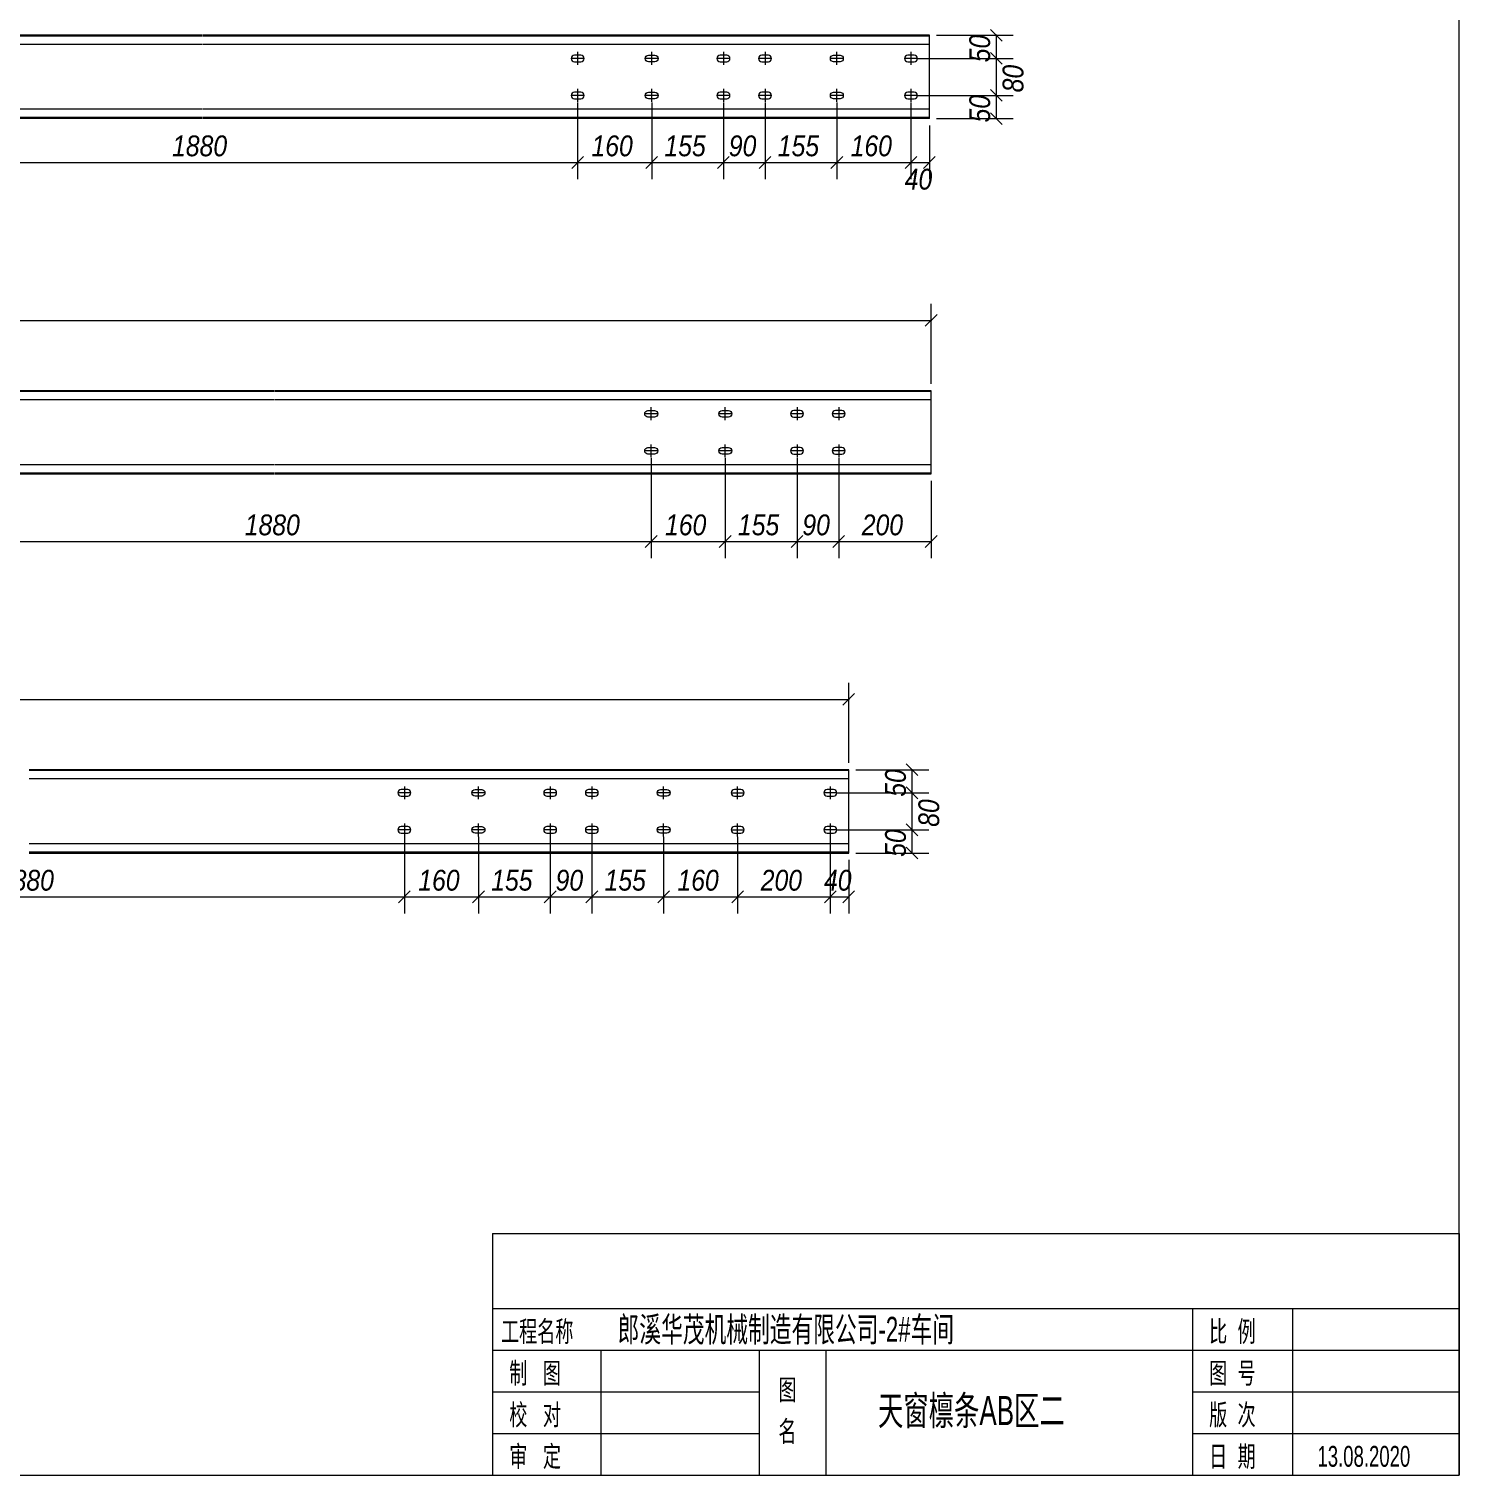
# Model space of a CAD drawing. Extents: x 857 to 4439, y -1249 to 4637.
# Drawn here: x 1881.7 to 2087.7, y 690.2 to 898.6 of the extents above; entities that cross this region are included whole.
import ezdxf

# ---------------------------------------------------------------- set-up
doc = ezdxf.new("R2010")
doc.units = 0
doc.header["$LTSCALE"] = 1000
doc.header["$MEASUREMENT"] = 0
doc.linetypes.add('XKITLINE00', pattern=[0])
doc.linetypes.add('XKITLINE02', pattern=[4, 2, -2])
for name, color, linetype, lineweight in [('Bolt', 7, 'Continuous', 0), ('DrawingSheet', 5, 'Continuous', 0), ('OtherObjectType', 1, 'Continuous', 0), ('Part', 2, 'Continuous', 0), ('Z-DIMENSIONS', 1, 'Continuous', 0)]:
    doc.layers.add(name, color=color, linetype=linetype, lineweight=lineweight)
doc.styles.add('Arial Italic', font='ariali.ttf')
doc.styles.add('宋体', font='arial.ttf')

# ---------------------------------------------------------------- blocks, each defined once
blk = doc.blocks.new('天窗檩条AB区二')
at = {"layer": 'Bolt', "color": 3, "linetype": 'XKITLINE00', "lineweight": 0}
for p, q in [((461.15, 209.33), (461.11, 209.15)), ((461.11, 209.15), (461.11, 209.15)), ((461.11, 209.15), (461.15, 208.97)), ((462.98, 209.15), (461.11, 209.15)), ((461.25, 209.48), (461.15, 209.33)), ((461.15, 208.97), (461.25, 208.82)), ((461.4, 209.58), (461.25, 209.48)), ((461.25, 208.82), (461.4, 208.72)), ((461.58, 209.62), (461.4, 209.58)), ((461.4, 208.72), (461.58, 208.68)), ((462.51, 209.62), (461.58, 209.62)), ((461.58, 208.68), (462.51, 208.68)), ((462.04, 210.08), (462.04, 208.22)), ((462.69, 209.58), (462.51, 209.62)), ((462.51, 208.68), (462.69, 208.72)), ((462.84, 209.48), (462.69, 209.58)), ((462.69, 208.72), (462.84, 208.82)), ((462.94, 209.33), (462.84, 209.48)), ((462.84, 208.82), (462.94, 208.97)), ((462.98, 209.15), (462.94, 209.33)), ((462.94, 208.97), (462.98, 209.15)), ((462.98, 209.15), (462.98, 209.15)), ((471.78, 209.15), (471.81, 209.33)), ((471.81, 208.97), (471.78, 209.15)), ((471.78, 209.15), (471.78, 209.15)), ((473.64, 209.15), (471.78, 209.15)), ((471.81, 209.33), (471.91, 209.48)), ((471.91, 208.82), (471.81, 208.97)), ((471.91, 209.48), (472.07, 209.58)), ((472.07, 208.72), (471.91, 208.82)), ((472.07, 209.58), (472.24, 209.62)), ((472.24, 208.68), (472.07, 208.72)), ((472.24, 209.62), (473.18, 209.62)), ((473.18, 208.68), (472.24, 208.68)), ((472.71, 208.22), (472.71, 210.08)), ((473.18, 209.62), (473.36, 209.58)), ((473.36, 208.72), (473.18, 208.68)), ((473.36, 209.58), (473.51, 209.48)), ((473.51, 208.82), (473.36, 208.72)), ((473.51, 209.48), (473.61, 209.33)), ((473.61, 208.97), (473.51, 208.82)), ((473.61, 209.33), (473.64, 209.15)), ((473.64, 209.15), (473.61, 208.97)), ((473.64, 209.15), (473.64, 209.15)), ((482.15, 209.33), (482.11, 209.15)), ((482.11, 209.15), (482.11, 209.15)), ((482.11, 209.15), (482.15, 208.97)), ((483.98, 209.15), (482.11, 209.15)), ((482.25, 209.48), (482.15, 209.33)), ((482.15, 208.97), (482.25, 208.82)), ((482.4, 209.58), (482.25, 209.48)), ((482.25, 208.82), (482.4, 208.72)), ((482.58, 209.62), (482.4, 209.58)), ((482.4, 208.72), (482.58, 208.68)), ((483.51, 209.62), (482.58, 209.62)), ((482.58, 208.68), (483.51, 208.68)), ((483.04, 210.08), (483.04, 208.22)), ((483.69, 209.58), (483.51, 209.62)), ((483.51, 208.68), (483.69, 208.72)), ((483.84, 209.48), (483.69, 209.58)), ((483.69, 208.72), (483.84, 208.82)), ((483.94, 209.33), (483.84, 209.48)), ((483.84, 208.82), (483.94, 208.97)), ((483.98, 209.15), (483.94, 209.33)), ((483.94, 208.97), (483.98, 209.15)), ((483.98, 209.15), (483.98, 209.15)), ((488.15, 209.33), (488.11, 209.15)), ((488.11, 209.15), (488.11, 209.15)), ((488.11, 209.15), (488.15, 208.97)), ((489.98, 209.15), (488.11, 209.15)), ((488.25, 209.48), (488.15, 209.33)), ((488.15, 208.97), (488.25, 208.82)), ((488.4, 209.58), (488.25, 209.48)), ((488.25, 208.82), (488.4, 208.72)), ((488.58, 209.62), (488.4, 209.58)), ((488.4, 208.72), (488.58, 208.68)), ((489.51, 209.62), (488.58, 209.62)), ((488.58, 208.68), (489.51, 208.68)), ((489.04, 210.08), (489.04, 208.22)), ((489.69, 209.58), (489.51, 209.62)), ((489.51, 208.68), (489.69, 208.72)), ((489.84, 209.48), (489.69, 209.58)), ((489.69, 208.72), (489.84, 208.82)), ((489.94, 209.33), (489.84, 209.48)), ((489.84, 208.82), (489.94, 208.97)), ((489.98, 209.15), (489.94, 209.33)), ((489.94, 208.97), (489.98, 209.15)), ((489.98, 209.15), (489.98, 209.15)), ((498.44, 209.15), (498.48, 209.33)), ((498.48, 208.97), (498.44, 209.15)), ((498.44, 209.15), (498.44, 209.15)), ((500.31, 209.15), (498.44, 209.15)), ((498.48, 209.33), (498.58, 209.48)), ((498.58, 208.82), (498.48, 208.97)), ((498.58, 209.48), (498.73, 209.58)), ((498.73, 208.72), (498.58, 208.82)), ((498.73, 209.58), (498.91, 209.62)), ((498.91, 208.68), (498.73, 208.72)), ((498.91, 209.62), (499.84, 209.62)), ((499.84, 208.68), (498.91, 208.68)), ((499.38, 208.22), (499.38, 210.08)), ((499.84, 209.62), (500.02, 209.58)), ((500.02, 208.72), (499.84, 208.68)), ((500.02, 209.58), (500.17, 209.48)), ((500.17, 208.82), (500.02, 208.72)), ((500.17, 209.48), (500.28, 209.33)), ((500.28, 208.97), (500.17, 208.82)), ((500.28, 209.33), (500.31, 209.15)), ((500.31, 209.15), (500.28, 208.97)), ((500.31, 209.15), (500.31, 209.15)), ((509.15, 209.33), (509.11, 209.15)), ((509.11, 209.15), (509.11, 209.15)), ((509.11, 209.15), (509.15, 208.97)), ((510.98, 209.15), (509.11, 209.15)), ((509.25, 209.48), (509.15, 209.33)), ((509.15, 208.97), (509.25, 208.82)), ((509.4, 209.58), (509.25, 209.48)), ((509.25, 208.82), (509.4, 208.72)), ((509.58, 209.62), (509.4, 209.58)), ((509.4, 208.72), (509.58, 208.68)), ((510.51, 209.62), (509.58, 209.62)), ((509.58, 208.68), (510.51, 208.68)), ((510.04, 210.08), (510.04, 208.22)), ((510.69, 209.58), (510.51, 209.62)), ((510.51, 208.68), (510.69, 208.72)), ((510.84, 209.48), (510.69, 209.58)), ((510.69, 208.72), (510.84, 208.82)), ((510.94, 209.33), (510.84, 209.48)), ((510.84, 208.82), (510.94, 208.97)), ((510.98, 209.15), (510.94, 209.33)), ((510.94, 208.97), (510.98, 209.15)), ((510.98, 209.15), (510.98, 209.15)), ((461.4, 204.25), (461.25, 204.15)), ((461.58, 204.28), (461.4, 204.25)), ((462.51, 204.28), (461.58, 204.28)), ((462.04, 204.75), (462.04, 202.88)), ((462.69, 204.25), (462.51, 204.28)), ((462.84, 204.15), (462.69, 204.25)), ((471.91, 204.15), (472.07, 204.25)), ((472.07, 204.25), (472.24, 204.28)), ((472.24, 204.28), (473.18, 204.28)), ((472.71, 202.88), (472.71, 204.75)), ((473.18, 204.28), (473.36, 204.25)), ((473.36, 204.25), (473.51, 204.15)), ((482.4, 204.25), (482.25, 204.15)), ((482.58, 204.28), (482.4, 204.25)), ((483.51, 204.28), (482.58, 204.28)), ((483.04, 204.75), (483.04, 202.88)), ((483.69, 204.25), (483.51, 204.28)), ((483.84, 204.15), (483.69, 204.25)), ((488.4, 204.25), (488.25, 204.15)), ((488.58, 204.28), (488.4, 204.25)), ((489.51, 204.28), (488.58, 204.28)), ((489.04, 204.75), (489.04, 202.88)), ((489.69, 204.25), (489.51, 204.28)), ((489.84, 204.15), (489.69, 204.25)), ((498.58, 204.15), (498.73, 204.25)), ((498.73, 204.25), (498.91, 204.28)), ((498.91, 204.28), (499.84, 204.28)), ((499.38, 202.88), (499.38, 204.75)), ((499.84, 204.28), (500.02, 204.25)), ((500.02, 204.25), (500.17, 204.15)), ((509.4, 204.25), (509.25, 204.15)), ((509.58, 204.28), (509.4, 204.25)), ((510.51, 204.28), (509.58, 204.28)), ((510.04, 204.75), (510.04, 202.88)), ((510.69, 204.25), (510.51, 204.28)), ((510.84, 204.15), (510.69, 204.25)), ((461.15, 203.99), (461.11, 203.82)), ((461.11, 203.82), (461.11, 203.82)), ((461.11, 203.82), (461.15, 203.64)), ((462.98, 203.82), (461.11, 203.82)), ((461.25, 204.15), (461.15, 203.99)), ((461.15, 203.64), (461.25, 203.49)), ((461.25, 203.49), (461.4, 203.38)), ((461.4, 203.38), (461.58, 203.35)), ((461.58, 203.35), (462.51, 203.35)), ((462.51, 203.35), (462.69, 203.38)), ((462.69, 203.38), (462.84, 203.49)), ((462.94, 203.99), (462.84, 204.15)), ((462.84, 203.49), (462.94, 203.64)), ((462.98, 203.82), (462.94, 203.99)), ((462.94, 203.64), (462.98, 203.82)), ((462.98, 203.82), (462.98, 203.82)), ((471.78, 203.82), (471.81, 203.99)), ((471.81, 203.64), (471.78, 203.82)), ((471.78, 203.82), (471.78, 203.82)), ((473.64, 203.82), (471.78, 203.82)), ((471.81, 203.99), (471.91, 204.15)), ((471.91, 203.49), (471.81, 203.64)), ((472.07, 203.38), (471.91, 203.49)), ((472.24, 203.35), (472.07, 203.38)), ((473.18, 203.35), (472.24, 203.35)), ((473.36, 203.38), (473.18, 203.35)), ((473.51, 203.49), (473.36, 203.38)), ((473.51, 204.15), (473.61, 203.99)), ((473.61, 203.64), (473.51, 203.49)), ((473.61, 203.99), (473.64, 203.82)), ((473.64, 203.82), (473.61, 203.64)), ((473.64, 203.82), (473.64, 203.82)), ((482.15, 203.99), (482.11, 203.82)), ((482.11, 203.82), (482.11, 203.82)), ((482.11, 203.82), (482.15, 203.64)), ((483.98, 203.82), (482.11, 203.82)), ((482.25, 204.15), (482.15, 203.99)), ((482.15, 203.64), (482.25, 203.49)), ((482.25, 203.49), (482.4, 203.38)), ((482.4, 203.38), (482.58, 203.35)), ((482.58, 203.35), (483.51, 203.35)), ((483.51, 203.35), (483.69, 203.38)), ((483.69, 203.38), (483.84, 203.49)), ((483.94, 203.99), (483.84, 204.15)), ((483.84, 203.49), (483.94, 203.64)), ((483.98, 203.82), (483.94, 203.99)), ((483.94, 203.64), (483.98, 203.82)), ((483.98, 203.82), (483.98, 203.82)), ((488.15, 203.99), (488.11, 203.82)), ((488.11, 203.82), (488.11, 203.82)), ((488.11, 203.82), (488.15, 203.64)), ((489.98, 203.82), (488.11, 203.82)), ((488.25, 204.15), (488.15, 203.99)), ((488.15, 203.64), (488.25, 203.49)), ((488.25, 203.49), (488.4, 203.38)), ((488.4, 203.38), (488.58, 203.35)), ((488.58, 203.35), (489.51, 203.35)), ((489.51, 203.35), (489.69, 203.38)), ((489.69, 203.38), (489.84, 203.49)), ((489.94, 203.99), (489.84, 204.15)), ((489.84, 203.49), (489.94, 203.64)), ((489.98, 203.82), (489.94, 203.99)), ((489.94, 203.64), (489.98, 203.82)), ((489.98, 203.82), (489.98, 203.82)), ((498.44, 203.82), (498.48, 203.99)), ((498.48, 203.64), (498.44, 203.82)), ((498.44, 203.82), (498.44, 203.82)), ((500.31, 203.82), (498.44, 203.82)), ((498.48, 203.99), (498.58, 204.15)), ((498.58, 203.49), (498.48, 203.64)), ((498.73, 203.38), (498.58, 203.49)), ((498.91, 203.35), (498.73, 203.38)), ((499.84, 203.35), (498.91, 203.35)), ((500.02, 203.38), (499.84, 203.35)), ((500.17, 203.49), (500.02, 203.38)), ((500.17, 204.15), (500.28, 203.99)), ((500.28, 203.64), (500.17, 203.49)), ((500.28, 203.99), (500.31, 203.82)), ((500.31, 203.82), (500.28, 203.64)), ((500.31, 203.82), (500.31, 203.82)), ((509.15, 203.99), (509.11, 203.82)), ((509.11, 203.82), (509.11, 203.82)), ((509.11, 203.82), (509.15, 203.64)), ((510.98, 203.82), (509.11, 203.82)), ((509.25, 204.15), (509.15, 203.99)), ((509.15, 203.64), (509.25, 203.49)), ((509.25, 203.49), (509.4, 203.38)), ((509.4, 203.38), (509.58, 203.35)), ((509.58, 203.35), (510.51, 203.35)), ((510.51, 203.35), (510.69, 203.38)), ((510.69, 203.38), (510.84, 203.49)), ((510.94, 203.99), (510.84, 204.15)), ((510.84, 203.49), (510.94, 203.64)), ((510.98, 203.82), (510.94, 203.99)), ((510.94, 203.64), (510.98, 203.82)), ((510.98, 203.82), (510.98, 203.82)), ((471.99, 158.36), (472.17, 158.4)), ((472.17, 158.4), (473.1, 158.4)), ((472.64, 157), (472.64, 158.87)), ((473.1, 158.4), (473.28, 158.36)), ((482.66, 158.36), (482.84, 158.4)), ((482.84, 158.4), (483.77, 158.4)), ((483.3, 157), (483.3, 158.87)), ((483.77, 158.4), (483.95, 158.36)), ((493.17, 158.4), (492.99, 158.36)), ((494.1, 158.4), (493.17, 158.4)), ((493.64, 158.87), (493.64, 157)), ((494.28, 158.36), (494.1, 158.4)), ((499.17, 158.4), (498.99, 158.36)), ((500.1, 158.4), (499.17, 158.4)), ((499.64, 158.87), (499.64, 157)), ((500.28, 158.36), (500.1, 158.4)), ((471.7, 157.93), (471.74, 158.11)), ((471.74, 157.75), (471.7, 157.93)), ((471.7, 157.93), (471.7, 157.93)), ((473.57, 157.93), (471.7, 157.93)), ((471.74, 158.11), (471.84, 158.26)), ((471.84, 157.6), (471.74, 157.75)), ((471.84, 158.26), (471.99, 158.36)), ((471.99, 157.5), (471.84, 157.6)), ((472.17, 157.47), (471.99, 157.5)), ((473.1, 157.47), (472.17, 157.47)), ((473.28, 157.5), (473.1, 157.47)), ((473.28, 158.36), (473.43, 158.26)), ((473.43, 157.6), (473.28, 157.5)), ((473.43, 158.26), (473.53, 158.11)), ((473.53, 157.75), (473.43, 157.6)), ((473.53, 158.11), (473.57, 157.93)), ((473.57, 157.93), (473.53, 157.75)), ((473.57, 157.93), (473.57, 157.93)), ((482.37, 157.93), (482.41, 158.11)), ((482.41, 157.75), (482.37, 157.93)), ((482.37, 157.93), (482.37, 157.93)), ((484.24, 157.93), (482.37, 157.93)), ((482.41, 158.11), (482.51, 158.26)), ((482.51, 157.6), (482.41, 157.75)), ((482.51, 158.26), (482.66, 158.36)), ((482.66, 157.5), (482.51, 157.6)), ((482.84, 157.47), (482.66, 157.5)), ((483.77, 157.47), (482.84, 157.47)), ((483.95, 157.5), (483.77, 157.47)), ((483.95, 158.36), (484.1, 158.26)), ((484.1, 157.6), (483.95, 157.5)), ((484.1, 158.26), (484.2, 158.11)), ((484.2, 157.75), (484.1, 157.6)), ((484.2, 158.11), (484.24, 157.93)), ((484.24, 157.93), (484.2, 157.75)), ((484.24, 157.93), (484.24, 157.93)), ((492.74, 158.11), (492.7, 157.93)), ((492.7, 157.93), (492.7, 157.93)), ((492.7, 157.93), (492.74, 157.75)), ((494.57, 157.93), (492.7, 157.93)), ((492.84, 158.26), (492.74, 158.11)), ((492.74, 157.75), (492.84, 157.6)), ((492.99, 158.36), (492.84, 158.26)), ((492.84, 157.6), (492.99, 157.5)), ((492.99, 157.5), (493.17, 157.47)), ((493.17, 157.47), (494.1, 157.47)), ((494.1, 157.47), (494.28, 157.5)), ((494.43, 158.26), (494.28, 158.36)), ((494.28, 157.5), (494.43, 157.6)), ((494.53, 158.11), (494.43, 158.26)), ((494.43, 157.6), (494.53, 157.75)), ((494.57, 157.93), (494.53, 158.11)), ((494.53, 157.75), (494.57, 157.93)), ((494.57, 157.93), (494.57, 157.93)), ((498.74, 158.11), (498.7, 157.93)), ((498.7, 157.93), (498.7, 157.93)), ((498.7, 157.93), (498.74, 157.75)), ((500.57, 157.93), (498.7, 157.93)), ((498.84, 158.26), (498.74, 158.11)), ((498.74, 157.75), (498.84, 157.6)), ((498.99, 158.36), (498.84, 158.26)), ((498.84, 157.6), (498.99, 157.5)), ((498.99, 157.5), (499.17, 157.47)), ((499.17, 157.47), (500.1, 157.47)), ((500.1, 157.47), (500.28, 157.5)), ((500.43, 158.26), (500.28, 158.36)), ((500.28, 157.5), (500.43, 157.6)), ((500.53, 158.11), (500.43, 158.26)), ((500.43, 157.6), (500.53, 157.75)), ((500.57, 157.93), (500.53, 158.11)), ((500.53, 157.75), (500.57, 157.93)), ((500.57, 157.93), (500.57, 157.93)), ((471.7, 152.6), (471.74, 152.78)), ((471.74, 152.42), (471.7, 152.6)), ((471.7, 152.6), (471.7, 152.6)), ((473.57, 152.6), (471.7, 152.6)), ((471.74, 152.78), (471.84, 152.93)), ((471.84, 152.27), (471.74, 152.42)), ((471.84, 152.93), (471.99, 153.03)), ((471.99, 152.17), (471.84, 152.27)), ((471.99, 153.03), (472.17, 153.07)), ((472.17, 152.13), (471.99, 152.17)), ((472.17, 153.07), (473.1, 153.07)), ((472.64, 151.67), (472.64, 153.53)), ((473.1, 153.07), (473.28, 153.03)), ((473.28, 152.17), (473.1, 152.13)), ((473.28, 153.03), (473.43, 152.93)), ((473.43, 152.27), (473.28, 152.17)), ((473.43, 152.93), (473.53, 152.78)), ((473.53, 152.42), (473.43, 152.27)), ((473.53, 152.78), (473.57, 152.6)), ((473.57, 152.6), (473.53, 152.42)), ((473.57, 152.6), (473.57, 152.6)), ((482.37, 152.6), (482.41, 152.78)), ((482.41, 152.42), (482.37, 152.6)), ((482.37, 152.6), (482.37, 152.6)), ((484.24, 152.6), (482.37, 152.6)), ((482.41, 152.78), (482.51, 152.93)), ((482.51, 152.27), (482.41, 152.42)), ((482.51, 152.93), (482.66, 153.03)), ((482.66, 152.17), (482.51, 152.27)), ((482.66, 153.03), (482.84, 153.07)), ((482.84, 152.13), (482.66, 152.17)), ((482.84, 153.07), (483.77, 153.07)), ((483.3, 151.67), (483.3, 153.53)), ((483.77, 153.07), (483.95, 153.03)), ((483.95, 152.17), (483.77, 152.13)), ((483.95, 153.03), (484.1, 152.93)), ((484.1, 152.27), (483.95, 152.17)), ((484.1, 152.93), (484.2, 152.78)), ((484.2, 152.42), (484.1, 152.27)), ((484.2, 152.78), (484.24, 152.6)), ((484.24, 152.6), (484.2, 152.42)), ((484.24, 152.6), (484.24, 152.6)), ((492.74, 152.78), (492.7, 152.6)), ((492.7, 152.6), (492.7, 152.6)), ((492.7, 152.6), (492.74, 152.42)), ((494.57, 152.6), (492.7, 152.6)), ((492.84, 152.93), (492.74, 152.78)), ((492.74, 152.42), (492.84, 152.27)), ((492.99, 153.03), (492.84, 152.93)), ((492.84, 152.27), (492.99, 152.17)), ((493.17, 153.07), (492.99, 153.03)), ((492.99, 152.17), (493.17, 152.13)), ((494.1, 153.07), (493.17, 153.07)), ((493.64, 153.53), (493.64, 151.67)), ((494.28, 153.03), (494.1, 153.07)), ((494.1, 152.13), (494.28, 152.17)), ((494.43, 152.93), (494.28, 153.03)), ((494.28, 152.17), (494.43, 152.27)), ((494.53, 152.78), (494.43, 152.93)), ((494.43, 152.27), (494.53, 152.42)), ((494.57, 152.6), (494.53, 152.78)), ((494.53, 152.42), (494.57, 152.6)), ((494.57, 152.6), (494.57, 152.6)), ((498.74, 152.78), (498.7, 152.6)), ((498.7, 152.6), (498.7, 152.6)), ((498.7, 152.6), (498.74, 152.42)), ((500.57, 152.6), (498.7, 152.6)), ((498.84, 152.93), (498.74, 152.78)), ((498.74, 152.42), (498.84, 152.27)), ((498.99, 153.03), (498.84, 152.93)), ((498.84, 152.27), (498.99, 152.17)), ((499.17, 153.07), (498.99, 153.03)), ((498.99, 152.17), (499.17, 152.13)), ((500.1, 153.07), (499.17, 153.07)), ((499.64, 153.53), (499.64, 151.67)), ((500.28, 153.03), (500.1, 153.07)), ((500.1, 152.13), (500.28, 152.17)), ((500.43, 152.93), (500.28, 153.03)), ((500.28, 152.17), (500.43, 152.27)), ((500.53, 152.78), (500.43, 152.93)), ((500.43, 152.27), (500.53, 152.42)), ((500.57, 152.6), (500.53, 152.78)), ((500.53, 152.42), (500.57, 152.6)), ((500.57, 152.6), (500.57, 152.6)), ((473.1, 152.13), (472.17, 152.13)), ((483.77, 152.13), (482.84, 152.13)), ((493.17, 152.13), (494.1, 152.13)), ((499.17, 152.13), (500.1, 152.13)), ((437.09, 104.24), (437.09, 102.38)), ((447.76, 102.38), (447.76, 104.24)), ((458.09, 104.24), (458.09, 102.38)), ((464.09, 104.24), (464.09, 102.38)), ((474.42, 102.38), (474.42, 104.24)), ((485.09, 102.38), (485.09, 104.24)), ((498.42, 104.24), (498.42, 102.38)), ((436.19, 103.49), (436.16, 103.31)), ((436.16, 103.31), (436.16, 103.31)), ((436.16, 103.31), (436.19, 103.13)), ((438.02, 103.31), (436.16, 103.31)), ((436.29, 103.64), (436.19, 103.49)), ((436.19, 103.13), (436.29, 102.98)), ((436.45, 103.74), (436.29, 103.64)), ((436.29, 102.98), (436.45, 102.88)), ((436.62, 103.78), (436.45, 103.74)), ((436.45, 102.88), (436.62, 102.84)), ((437.56, 103.78), (436.62, 103.78)), ((436.62, 102.84), (437.56, 102.84)), ((437.74, 103.74), (437.56, 103.78)), ((437.56, 102.84), (437.74, 102.88)), ((437.89, 103.64), (437.74, 103.74)), ((437.74, 102.88), (437.89, 102.98)), ((437.99, 103.49), (437.89, 103.64)), ((437.89, 102.98), (437.99, 103.13)), ((438.02, 103.31), (437.99, 103.49)), ((437.99, 103.13), (438.02, 103.31)), ((438.02, 103.31), (438.02, 103.31)), ((446.82, 103.31), (446.86, 103.49)), ((446.86, 103.13), (446.82, 103.31)), ((446.82, 103.31), (446.82, 103.31)), ((448.69, 103.31), (446.82, 103.31)), ((446.86, 103.49), (446.96, 103.64)), ((446.96, 102.98), (446.86, 103.13)), ((446.96, 103.64), (447.11, 103.74)), ((447.11, 102.88), (446.96, 102.98)), ((447.11, 103.74), (447.29, 103.78)), ((447.29, 102.84), (447.11, 102.88)), ((447.29, 103.78), (448.22, 103.78)), ((448.22, 102.84), (447.29, 102.84)), ((448.22, 103.78), (448.4, 103.74)), ((448.4, 102.88), (448.22, 102.84)), ((448.4, 103.74), (448.55, 103.64)), ((448.55, 102.98), (448.4, 102.88)), ((448.55, 103.64), (448.66, 103.49)), ((448.66, 103.13), (448.55, 102.98)), ((448.66, 103.49), (448.69, 103.31)), ((448.69, 103.31), (448.66, 103.13)), ((448.69, 103.31), (448.69, 103.31)), ((457.19, 103.49), (457.16, 103.31)), ((457.16, 103.31), (457.16, 103.31)), ((457.16, 103.31), (457.19, 103.13)), ((459.02, 103.31), (457.16, 103.31)), ((457.29, 103.64), (457.19, 103.49)), ((457.19, 103.13), (457.29, 102.98)), ((457.45, 103.74), (457.29, 103.64)), ((457.29, 102.98), (457.45, 102.88)), ((457.62, 103.78), (457.45, 103.74)), ((457.45, 102.88), (457.62, 102.84)), ((458.56, 103.78), (457.62, 103.78)), ((457.62, 102.84), (458.56, 102.84)), ((458.74, 103.74), (458.56, 103.78)), ((458.56, 102.84), (458.74, 102.88)), ((458.89, 103.64), (458.74, 103.74)), ((458.74, 102.88), (458.89, 102.98)), ((458.99, 103.49), (458.89, 103.64)), ((458.89, 102.98), (458.99, 103.13)), ((459.02, 103.31), (458.99, 103.49)), ((458.99, 103.13), (459.02, 103.31)), ((459.02, 103.31), (459.02, 103.31)), ((463.19, 103.49), (463.16, 103.31)), ((463.16, 103.31), (463.16, 103.31)), ((463.16, 103.31), (463.19, 103.13)), ((465.02, 103.31), (463.16, 103.31)), ((463.29, 103.64), (463.19, 103.49)), ((463.19, 103.13), (463.29, 102.98)), ((463.45, 103.74), (463.29, 103.64)), ((463.29, 102.98), (463.45, 102.88)), ((463.62, 103.78), (463.45, 103.74)), ((463.45, 102.88), (463.62, 102.84)), ((464.56, 103.78), (463.62, 103.78)), ((463.62, 102.84), (464.56, 102.84)), ((464.74, 103.74), (464.56, 103.78)), ((464.56, 102.84), (464.74, 102.88)), ((464.89, 103.64), (464.74, 103.74)), ((464.74, 102.88), (464.89, 102.98)), ((464.99, 103.49), (464.89, 103.64)), ((464.89, 102.98), (464.99, 103.13)), ((465.02, 103.31), (464.99, 103.49)), ((464.99, 103.13), (465.02, 103.31)), ((465.02, 103.31), (465.02, 103.31)), ((473.49, 103.31), (473.53, 103.49)), ((473.53, 103.13), (473.49, 103.31)), ((473.49, 103.31), (473.49, 103.31)), ((475.36, 103.31), (473.49, 103.31)), ((473.53, 103.49), (473.63, 103.64)), ((473.63, 102.98), (473.53, 103.13)), ((473.63, 103.64), (473.78, 103.74)), ((473.78, 102.88), (473.63, 102.98)), ((473.78, 103.74), (473.96, 103.78)), ((473.96, 102.84), (473.78, 102.88)), ((473.96, 103.78), (474.89, 103.78)), ((474.89, 102.84), (473.96, 102.84)), ((474.89, 103.78), (475.07, 103.74)), ((475.07, 102.88), (474.89, 102.84)), ((475.07, 103.74), (475.22, 103.64)), ((475.22, 102.98), (475.07, 102.88)), ((475.22, 103.64), (475.32, 103.49)), ((475.32, 103.13), (475.22, 102.98)), ((475.32, 103.49), (475.36, 103.31)), ((475.36, 103.31), (475.32, 103.13)), ((475.36, 103.31), (475.36, 103.31)), ((484.19, 103.49), (484.16, 103.31)), ((484.16, 103.31), (484.16, 103.31)), ((484.16, 103.31), (484.19, 103.13)), ((484.16, 103.31), (486.02, 103.31)), ((484.29, 103.64), (484.19, 103.49)), ((484.19, 103.13), (484.29, 102.98)), ((484.45, 103.74), (484.29, 103.64)), ((484.29, 102.98), (484.45, 102.88)), ((484.62, 103.78), (484.45, 103.74)), ((484.45, 102.88), (484.62, 102.84)), ((485.56, 103.78), (484.62, 103.78)), ((484.62, 102.84), (485.56, 102.84)), ((485.74, 103.74), (485.56, 103.78)), ((485.56, 102.84), (485.74, 102.88)), ((485.89, 103.64), (485.74, 103.74)), ((485.74, 102.88), (485.89, 102.98)), ((485.99, 103.49), (485.89, 103.64)), ((485.89, 102.98), (485.99, 103.13)), ((486.02, 103.31), (485.99, 103.49)), ((485.99, 103.13), (486.02, 103.31)), ((486.02, 103.31), (486.02, 103.31)), ((497.53, 103.49), (497.49, 103.31)), ((497.49, 103.31), (497.49, 103.31)), ((497.49, 103.31), (497.53, 103.13)), ((499.36, 103.31), (497.49, 103.31)), ((497.63, 103.64), (497.53, 103.49)), ((497.53, 103.13), (497.63, 102.98)), ((497.78, 103.74), (497.63, 103.64)), ((497.63, 102.98), (497.78, 102.88)), ((497.96, 103.78), (497.78, 103.74)), ((497.78, 102.88), (497.96, 102.84)), ((498.89, 103.78), (497.96, 103.78)), ((497.96, 102.84), (498.89, 102.84)), ((499.07, 103.74), (498.89, 103.78)), ((498.89, 102.84), (499.07, 102.88)), ((499.22, 103.64), (499.07, 103.74)), ((499.07, 102.88), (499.22, 102.98)), ((499.32, 103.49), (499.22, 103.64)), ((499.22, 102.98), (499.32, 103.13)), ((499.36, 103.31), (499.32, 103.49)), ((499.32, 103.13), (499.36, 103.31)), ((499.36, 103.31), (499.36, 103.31)), ((436.19, 98.16), (436.16, 97.98)), ((436.16, 97.98), (436.16, 97.98)), ((436.16, 97.98), (436.19, 97.8)), ((438.02, 97.98), (436.16, 97.98)), ((436.29, 98.31), (436.19, 98.16)), ((436.45, 98.41), (436.29, 98.31)), ((436.62, 98.44), (436.45, 98.41)), ((437.56, 98.44), (436.62, 98.44)), ((437.09, 98.91), (437.09, 97.04)), ((437.74, 98.41), (437.56, 98.44)), ((437.89, 98.31), (437.74, 98.41)), ((437.99, 98.16), (437.89, 98.31)), ((438.02, 97.98), (437.99, 98.16)), ((437.99, 97.8), (438.02, 97.98)), ((438.02, 97.98), (438.02, 97.98)), ((446.82, 97.98), (446.86, 98.16)), ((446.86, 97.8), (446.82, 97.98)), ((446.82, 97.98), (446.82, 97.98)), ((448.69, 97.98), (446.82, 97.98)), ((446.86, 98.16), (446.96, 98.31)), ((446.96, 98.31), (447.11, 98.41)), ((447.11, 98.41), (447.29, 98.44)), ((447.29, 98.44), (448.22, 98.44)), ((447.76, 97.04), (447.76, 98.91)), ((448.22, 98.44), (448.4, 98.41)), ((448.4, 98.41), (448.55, 98.31)), ((448.55, 98.31), (448.66, 98.16)), ((448.66, 98.16), (448.69, 97.98)), ((448.69, 97.98), (448.66, 97.8)), ((448.69, 97.98), (448.69, 97.98)), ((457.19, 98.16), (457.16, 97.98)), ((457.16, 97.98), (457.16, 97.98)), ((457.16, 97.98), (457.19, 97.8)), ((459.02, 97.98), (457.16, 97.98)), ((457.29, 98.31), (457.19, 98.16)), ((457.45, 98.41), (457.29, 98.31)), ((457.62, 98.44), (457.45, 98.41)), ((458.56, 98.44), (457.62, 98.44)), ((458.09, 98.91), (458.09, 97.04)), ((458.74, 98.41), (458.56, 98.44)), ((458.89, 98.31), (458.74, 98.41)), ((458.99, 98.16), (458.89, 98.31)), ((459.02, 97.98), (458.99, 98.16)), ((458.99, 97.8), (459.02, 97.98)), ((459.02, 97.98), (459.02, 97.98)), ((463.19, 98.16), (463.16, 97.98)), ((463.16, 97.98), (463.16, 97.98)), ((463.16, 97.98), (463.19, 97.8)), ((465.02, 97.98), (463.16, 97.98)), ((463.29, 98.31), (463.19, 98.16)), ((463.45, 98.41), (463.29, 98.31)), ((463.62, 98.44), (463.45, 98.41)), ((464.56, 98.44), (463.62, 98.44)), ((464.09, 98.91), (464.09, 97.04)), ((464.74, 98.41), (464.56, 98.44)), ((464.89, 98.31), (464.74, 98.41)), ((464.99, 98.16), (464.89, 98.31)), ((465.02, 97.98), (464.99, 98.16)), ((464.99, 97.8), (465.02, 97.98)), ((465.02, 97.98), (465.02, 97.98)), ((473.49, 97.98), (473.53, 98.16)), ((473.53, 97.8), (473.49, 97.98)), ((473.49, 97.98), (473.49, 97.98)), ((475.36, 97.98), (473.49, 97.98)), ((473.53, 98.16), (473.63, 98.31)), ((473.63, 98.31), (473.78, 98.41)), ((473.78, 98.41), (473.96, 98.44)), ((473.96, 98.44), (474.89, 98.44)), ((474.42, 97.04), (474.42, 98.91)), ((474.89, 98.44), (475.07, 98.41)), ((475.07, 98.41), (475.22, 98.31)), ((475.22, 98.31), (475.32, 98.16)), ((475.32, 98.16), (475.36, 97.98)), ((475.36, 97.98), (475.32, 97.8)), ((475.36, 97.98), (475.36, 97.98)), ((484.19, 98.16), (484.16, 97.98)), ((484.16, 97.98), (484.16, 97.98)), ((484.16, 97.98), (484.19, 97.8)), ((484.16, 97.98), (486.02, 97.98)), ((484.29, 98.31), (484.19, 98.16)), ((484.45, 98.41), (484.29, 98.31)), ((484.62, 98.44), (484.45, 98.41)), ((485.56, 98.44), (484.62, 98.44)), ((485.09, 97.04), (485.09, 98.91)), ((485.74, 98.41), (485.56, 98.44)), ((485.89, 98.31), (485.74, 98.41)), ((485.99, 98.16), (485.89, 98.31)), ((486.02, 97.98), (485.99, 98.16)), ((485.99, 97.8), (486.02, 97.98)), ((486.02, 97.98), (486.02, 97.98)), ((497.53, 98.16), (497.49, 97.98)), ((497.49, 97.98), (497.49, 97.98)), ((497.49, 97.98), (497.53, 97.8)), ((499.36, 97.98), (497.49, 97.98)), ((497.63, 98.31), (497.53, 98.16)), ((497.78, 98.41), (497.63, 98.31)), ((497.96, 98.44), (497.78, 98.41)), ((498.89, 98.44), (497.96, 98.44)), ((498.42, 98.91), (498.42, 97.04)), ((499.07, 98.41), (498.89, 98.44)), ((499.22, 98.31), (499.07, 98.41)), ((499.32, 98.16), (499.22, 98.31)), ((499.36, 97.98), (499.32, 98.16)), ((499.32, 97.8), (499.36, 97.98)), ((499.36, 97.98), (499.36, 97.98)), ((436.19, 97.8), (436.29, 97.65)), ((436.29, 97.65), (436.45, 97.55)), ((436.45, 97.55), (436.62, 97.51)), ((436.62, 97.51), (437.56, 97.51)), ((437.56, 97.51), (437.74, 97.55)), ((437.74, 97.55), (437.89, 97.65)), ((437.89, 97.65), (437.99, 97.8)), ((446.96, 97.65), (446.86, 97.8)), ((447.11, 97.55), (446.96, 97.65)), ((447.29, 97.51), (447.11, 97.55)), ((448.22, 97.51), (447.29, 97.51)), ((448.4, 97.55), (448.22, 97.51)), ((448.55, 97.65), (448.4, 97.55)), ((448.66, 97.8), (448.55, 97.65)), ((457.19, 97.8), (457.29, 97.65)), ((457.29, 97.65), (457.45, 97.55)), ((457.45, 97.55), (457.62, 97.51)), ((457.62, 97.51), (458.56, 97.51)), ((458.56, 97.51), (458.74, 97.55)), ((458.74, 97.55), (458.89, 97.65)), ((458.89, 97.65), (458.99, 97.8)), ((463.19, 97.8), (463.29, 97.65)), ((463.29, 97.65), (463.45, 97.55)), ((463.45, 97.55), (463.62, 97.51)), ((463.62, 97.51), (464.56, 97.51)), ((464.56, 97.51), (464.74, 97.55)), ((464.74, 97.55), (464.89, 97.65)), ((464.89, 97.65), (464.99, 97.8)), ((473.63, 97.65), (473.53, 97.8)), ((473.78, 97.55), (473.63, 97.65)), ((473.96, 97.51), (473.78, 97.55)), ((474.89, 97.51), (473.96, 97.51)), ((475.07, 97.55), (474.89, 97.51)), ((475.22, 97.65), (475.07, 97.55)), ((475.32, 97.8), (475.22, 97.65)), ((484.19, 97.8), (484.29, 97.65)), ((484.29, 97.65), (484.45, 97.55)), ((484.45, 97.55), (484.62, 97.51)), ((484.62, 97.51), (485.56, 97.51)), ((485.56, 97.51), (485.74, 97.55)), ((485.74, 97.55), (485.89, 97.65)), ((485.89, 97.65), (485.99, 97.8)), ((497.53, 97.8), (497.63, 97.65)), ((497.63, 97.65), (497.78, 97.55)), ((497.78, 97.55), (497.96, 97.51)), ((497.96, 97.51), (498.89, 97.51)), ((498.89, 97.51), (499.07, 97.55)), ((499.07, 97.55), (499.22, 97.65)), ((499.22, 97.65), (499.32, 97.8))]:
    blk.add_line(p, q, dxfattribs=at)
at = {"layer": 'DrawingSheet', "color": 5, "linetype": 'XKITLINE00', "lineweight": 0}
for p, q in [((589, 5), (589, 415)), ((5, 5), (589, 5))]:
    blk.add_line(p, q, dxfattribs=at)
at = {"layer": 'OtherObjectType', "color": 2, "linetype": 'XKITLINE00', "lineweight": 0}
for p, q in [((449.8, 39.8), (589, 39.8)), ((449.8, 39.8), (449.8, 5)), ((589, 39.8), (589, 5)), ((449.8, 5), (589, 5))]:
    blk.add_line(p, q, dxfattribs=at)
at = {"layer": 'OtherObjectType', "color": 3, "linetype": 'XKITLINE00', "lineweight": 0}
for p, q in [((449.8, 29), (589, 29)), ((550.6, 29), (550.6, 5)), ((565, 29), (565, 5)), ((449.8, 23), (589, 23)), ((465.4, 23), (465.4, 5)), ((488.2, 23), (488.2, 5)), ((497.8, 23), (497.8, 5)), ((449.8, 17), (488.2, 17)), ((550.6, 17), (589, 17)), ((449.8, 11), (488.2, 11)), ((550.6, 11), (589, 11))]:
    blk.add_line(p, q, dxfattribs=at)
at = {"layer": 'Part', "color": 2, "linetype": 'XKITLINE00', "lineweight": 0}
for p, q in [((407.92, 212.48), (292.32, 212.48)), ((512.71, 212.48), (408.02, 212.48)), ((512.71, 200.48), (512.71, 212.48)), ((407.92, 201.82), (292.32, 201.82)), ((407.92, 200.48), (292.32, 200.48)), ((512.71, 201.82), (408.02, 201.82)), ((512.71, 200.48), (408.02, 200.48)), ((418.27, 161.27), (302.67, 161.27)), ((512.97, 161.27), (418.37, 161.27)), ((512.97, 149.27), (512.97, 161.27)), ((418.27, 150.6), (302.67, 150.6)), ((512.97, 150.6), (418.37, 150.6)), ((302.67, 149.27), (418.27, 149.27)), ((418.37, 149.27), (512.97, 149.27)), ((501.09, 106.64), (383.06, 106.64)), ((501.09, 94.64), (501.09, 106.64)), ((501.09, 95.98), (383.06, 95.98)), ((383.06, 94.64), (501.09, 94.64))]:
    blk.add_line(p, q, dxfattribs=at)
at = {"layer": 'Part', "color": 7, "linetype": 'XKITLINE02', "lineweight": 0}
for p, q in [((407.92, 212.35), (292.32, 212.35)), ((407.92, 211.15), (292.32, 211.15)), ((512.71, 212.35), (408.02, 212.35)), ((512.71, 211.15), (408.02, 211.15)), ((407.92, 200.62), (292.32, 200.62)), ((512.71, 200.62), (408.02, 200.62)), ((418.27, 161.13), (302.67, 161.13)), ((512.97, 161.13), (418.37, 161.13)), ((418.27, 159.93), (302.67, 159.93)), ((512.97, 159.93), (418.37, 159.93)), ((418.27, 149.4), (302.67, 149.4)), ((512.97, 149.4), (418.37, 149.4)), ((501.09, 106.51), (383.06, 106.51)), ((501.09, 105.31), (383.06, 105.31)), ((501.09, 94.78), (383.06, 94.78))]:
    blk.add_line(p, q, dxfattribs=at)
at = {"layer": 'Z-DIMENSIONS', "color": 4, "linetype": 'XKITLINE00', "lineweight": 0}
for p, q in [((521.5, 213.33), (523.19, 211.63)), ((513.71, 212.48), (524.75, 212.48)), ((522.35, 209.15), (522.35, 212.48)), ((511.04, 209.15), (524.75, 209.15)), ((511.04, 209.15), (524.75, 209.15)), ((521.5, 210), (523.19, 208.3)), ((521.5, 210), (523.19, 208.3)), ((522.35, 203.82), (522.35, 209.15)), ((521.5, 204.66), (523.19, 202.97)), ((521.5, 204.66), (523.19, 202.97)), ((462.04, 202.82), (462.04, 191.75)), ((462.04, 202.82), (462.04, 191.75)), ((472.71, 202.82), (472.71, 191.75)), ((472.71, 202.82), (472.71, 191.75)), ((483.04, 202.82), (483.04, 191.75)), ((483.04, 202.82), (483.04, 191.75)), ((489.04, 202.82), (489.04, 191.75)), ((489.04, 202.82), (489.04, 191.75)), ((499.38, 202.82), (499.38, 191.75)), ((499.38, 202.82), (499.38, 191.75)), ((510.04, 202.82), (510.04, 191.75)), ((510.04, 202.82), (510.04, 191.75)), ((511.04, 203.82), (524.75, 203.82)), ((511.04, 203.82), (524.75, 203.82)), ((522.35, 200.48), (522.35, 203.82)), ((513.71, 200.48), (524.75, 200.48)), ((521.5, 201.33), (523.19, 199.63)), ((512.71, 199.48), (512.71, 191.75)), ((354.12, 194.15), (462.04, 194.15)), ((462.89, 195), (461.2, 193.31)), ((462.89, 195), (461.2, 193.31)), ((462.04, 194.15), (472.71, 194.15)), ((473.56, 195), (471.86, 193.31)), ((473.56, 195), (471.86, 193.31)), ((472.71, 194.15), (483.04, 194.15)), ((483.89, 195), (482.2, 193.31)), ((483.89, 195), (482.2, 193.31)), ((483.04, 194.15), (489.04, 194.15)), ((489.89, 195), (488.2, 193.31)), ((489.89, 195), (488.2, 193.31)), ((489.04, 194.15), (499.38, 194.15)), ((500.23, 195), (498.53, 193.31)), ((500.23, 195), (498.53, 193.31)), ((499.38, 194.15), (510.04, 194.15)), ((510.89, 195), (509.2, 193.31)), ((510.89, 195), (509.2, 193.31)), ((510.04, 194.15), (512.71, 194.15)), ((513.56, 195), (511.86, 193.31)), ((512.97, 162.27), (512.97, 173.8)), ((68.84, 171.4), (512.97, 171.4)), ((513.82, 172.25), (512.12, 170.56)), ((472.64, 151.6), (472.64, 137.13)), ((472.64, 151.6), (472.64, 137.13)), ((483.3, 151.6), (483.3, 137.13)), ((483.3, 151.6), (483.3, 137.13)), ((493.64, 151.6), (493.64, 137.13)), ((493.64, 151.6), (493.64, 137.13)), ((499.64, 151.6), (499.64, 137.13)), ((499.64, 151.6), (499.64, 137.13)), ((512.97, 148.27), (512.97, 137.13)), ((473.49, 140.38), (471.79, 138.68)), ((473.49, 140.38), (471.79, 138.68)), ((484.15, 140.38), (482.45, 138.68)), ((484.15, 140.38), (482.45, 138.68)), ((494.49, 140.38), (492.79, 138.68)), ((494.49, 140.38), (492.79, 138.68)), ((500.49, 140.38), (498.79, 138.68)), ((500.49, 140.38), (498.79, 138.68)), ((513.82, 140.38), (512.12, 138.68)), ((364.47, 139.53), (472.64, 139.53)), ((472.64, 139.53), (483.3, 139.53)), ((483.3, 139.53), (493.64, 139.53)), ((493.64, 139.53), (499.64, 139.53)), ((499.64, 139.53), (512.97, 139.53)), ((501.09, 107.64), (501.09, 119.18)), ((57, 116.78), (501.09, 116.78)), ((501.94, 117.63), (500.24, 115.93)), ((502.09, 106.64), (512.62, 106.64)), ((509.37, 107.49), (511.06, 105.8)), ((510.22, 103.31), (510.22, 106.64)), ((499.42, 103.31), (512.62, 103.31)), ((499.42, 103.31), (512.62, 103.31)), ((509.37, 104.16), (511.06, 102.46)), ((509.37, 104.16), (511.06, 102.46)), ((510.22, 97.98), (510.22, 103.31)), ((499.42, 97.98), (512.62, 97.98)), ((499.42, 97.98), (512.62, 97.98)), ((509.37, 98.83), (511.06, 97.13)), ((509.37, 98.83), (511.06, 97.13)), ((510.22, 94.64), (510.22, 97.98)), ((437.09, 96.98), (437.09, 85.92)), ((437.09, 96.98), (437.09, 85.92)), ((447.76, 96.98), (447.76, 85.92)), ((447.76, 96.98), (447.76, 85.92)), ((458.09, 96.98), (458.09, 85.92)), ((458.09, 96.98), (458.09, 85.92)), ((464.09, 96.98), (464.09, 85.92)), ((464.09, 96.98), (464.09, 85.92)), ((474.42, 96.98), (474.42, 85.92)), ((474.42, 96.98), (474.42, 85.92)), ((485.09, 96.98), (485.09, 85.92)), ((485.09, 96.98), (485.09, 85.92)), ((498.42, 96.98), (498.42, 85.92)), ((498.42, 96.98), (498.42, 85.92)), ((502.09, 94.64), (512.62, 94.64)), ((509.37, 95.49), (511.06, 93.8)), ((501.09, 93.64), (501.09, 85.92)), ((329.16, 88.32), (437.09, 88.32)), ((437.94, 89.17), (436.24, 87.47)), ((437.94, 89.17), (436.24, 87.47)), ((437.09, 88.32), (447.76, 88.32)), ((448.61, 89.17), (446.91, 87.47)), ((448.61, 89.17), (446.91, 87.47)), ((447.76, 88.32), (458.09, 88.32)), ((458.94, 89.17), (457.24, 87.47)), ((458.94, 89.17), (457.24, 87.47)), ((458.09, 88.32), (464.09, 88.32)), ((464.94, 89.17), (463.24, 87.47)), ((464.94, 89.17), (463.24, 87.47)), ((464.09, 88.32), (474.42, 88.32)), ((475.27, 89.17), (473.58, 87.47)), ((475.27, 89.17), (473.58, 87.47)), ((474.42, 88.32), (485.09, 88.32)), ((485.94, 89.17), (484.24, 87.47)), ((485.94, 89.17), (484.24, 87.47)), ((485.09, 88.32), (498.42, 88.32)), ((499.27, 89.17), (497.58, 87.47)), ((499.27, 89.17), (497.58, 87.47)), ((498.42, 88.32), (501.09, 88.32)), ((501.94, 89.17), (500.24, 87.47))]:
    blk.add_line(p, q, dxfattribs=at)
at = {"layer": 'Z-DIMENSIONS', "color": 3}
for p in [(522.35, 212.48), (522.35, 209.15), (522.35, 209.15), (522.35, 203.82), (522.35, 203.82), (522.35, 200.48), (462.04, 194.15), (462.04, 194.15), (472.71, 194.15), (472.71, 194.15), (483.04, 194.15), (483.04, 194.15), (489.04, 194.15), (489.04, 194.15), (499.38, 194.15), (499.38, 194.15), (510.04, 194.15), (510.04, 194.15), (512.71, 194.15), (512.97, 171.4), (472.64, 139.53), (472.64, 139.53), (483.3, 139.53), (483.3, 139.53), (493.64, 139.53), (493.64, 139.53), (499.64, 139.53), (499.64, 139.53), (512.97, 139.53), (501.09, 116.78), (510.22, 106.64), (510.22, 103.31), (510.22, 103.31), (510.22, 97.98), (510.22, 97.98), (510.22, 94.64), (437.09, 88.32), (437.09, 88.32), (447.76, 88.32), (447.76, 88.32), (458.09, 88.32), (458.09, 88.32), (464.09, 88.32), (464.09, 88.32), (474.42, 88.32), (474.42, 88.32), (485.09, 88.32), (485.09, 88.32), (498.42, 88.32), (498.42, 88.32), (501.09, 88.32)]:
    blk.add_point(p, dxfattribs=at)
at = {"layer": 'OtherObjectType', "color": 4, "style": '宋体', "width": 0.6375}
for s, p in [('工程名称', (451, 24.2)), ('比  例', (553, 24.2)), ('制   图', (452.2, 18.2)), ('图  号', (553, 18.2)), ('图', (490.96, 15.8)), ('校   对', (452.2, 12.2)), ('版  次', (553, 12.2)), ('名', (490.96, 9.8)), ('审   定', (452.2, 6.2)), ('日  期', (553, 6.2))]:
    blk.add_text(s, height=3, dxfattribs=at).set_placement(p)
at = {"layer": 'OtherObjectType', "color": 7, "style": '宋体', "width": 0.6375}
for s, height, p in [('郎溪华茂机械制造有限公司-2#车间', 3.6, (467.8, 24.2)), ('天窗檩条AB区二', 4.2, (505.3, 12.2)), ('13.08.2020', 3, (568.6, 6.2))]:
    blk.add_text(s, height=height, dxfattribs=at).set_placement(p)
at = {"layer": 'Z-DIMENSIONS', "color": 3, "style": 'Arial Italic', "width": 0.85}
for s, p in [('50', (521.45, 208.59)), ('80', (526.25, 204.26)), ('50', (521.45, 199.92)), ('50', (509.32, 102.75)), ('80', (514.12, 98.42)), ('50', (509.32, 94.09))]:
    blk.add_text(s, height=3, rotation=90.0002, dxfattribs=at).set_placement(p)
for s, p in [('1880', (403.63, 195.05)), ('160', (464.04, 195.05)), ('155', (474.54, 195.05)), ('90', (483.82, 195.05)), ('155', (490.87, 195.05)), ('160', (501.37, 195.05)), ('40', (509.15, 190.25)), ('1880', (414.1, 140.43)), ('160', (474.63, 140.43)), ('155', (485.13, 140.43)), ('90', (494.41, 140.43)), ('200', (502.97, 140.43)), ('1880', (378.68, 89.22)), ('160', (439.09, 89.22)), ('155', (449.59, 89.22)), ('90', (458.87, 89.22)), ('155', (465.92, 89.22)), ('160', (476.42, 89.22)), ('200', (488.42, 89.22)), ('40', (497.53, 89.22))]:
    blk.add_text(s, height=3, dxfattribs=at).set_placement(p)

msp = doc.modelspace()

# ---------------------------------------------------------------- block references
msp.add_blockref('天窗檩条AB区二', (1498.73, 685.18))

doc.saveas('drawing.dxf')
